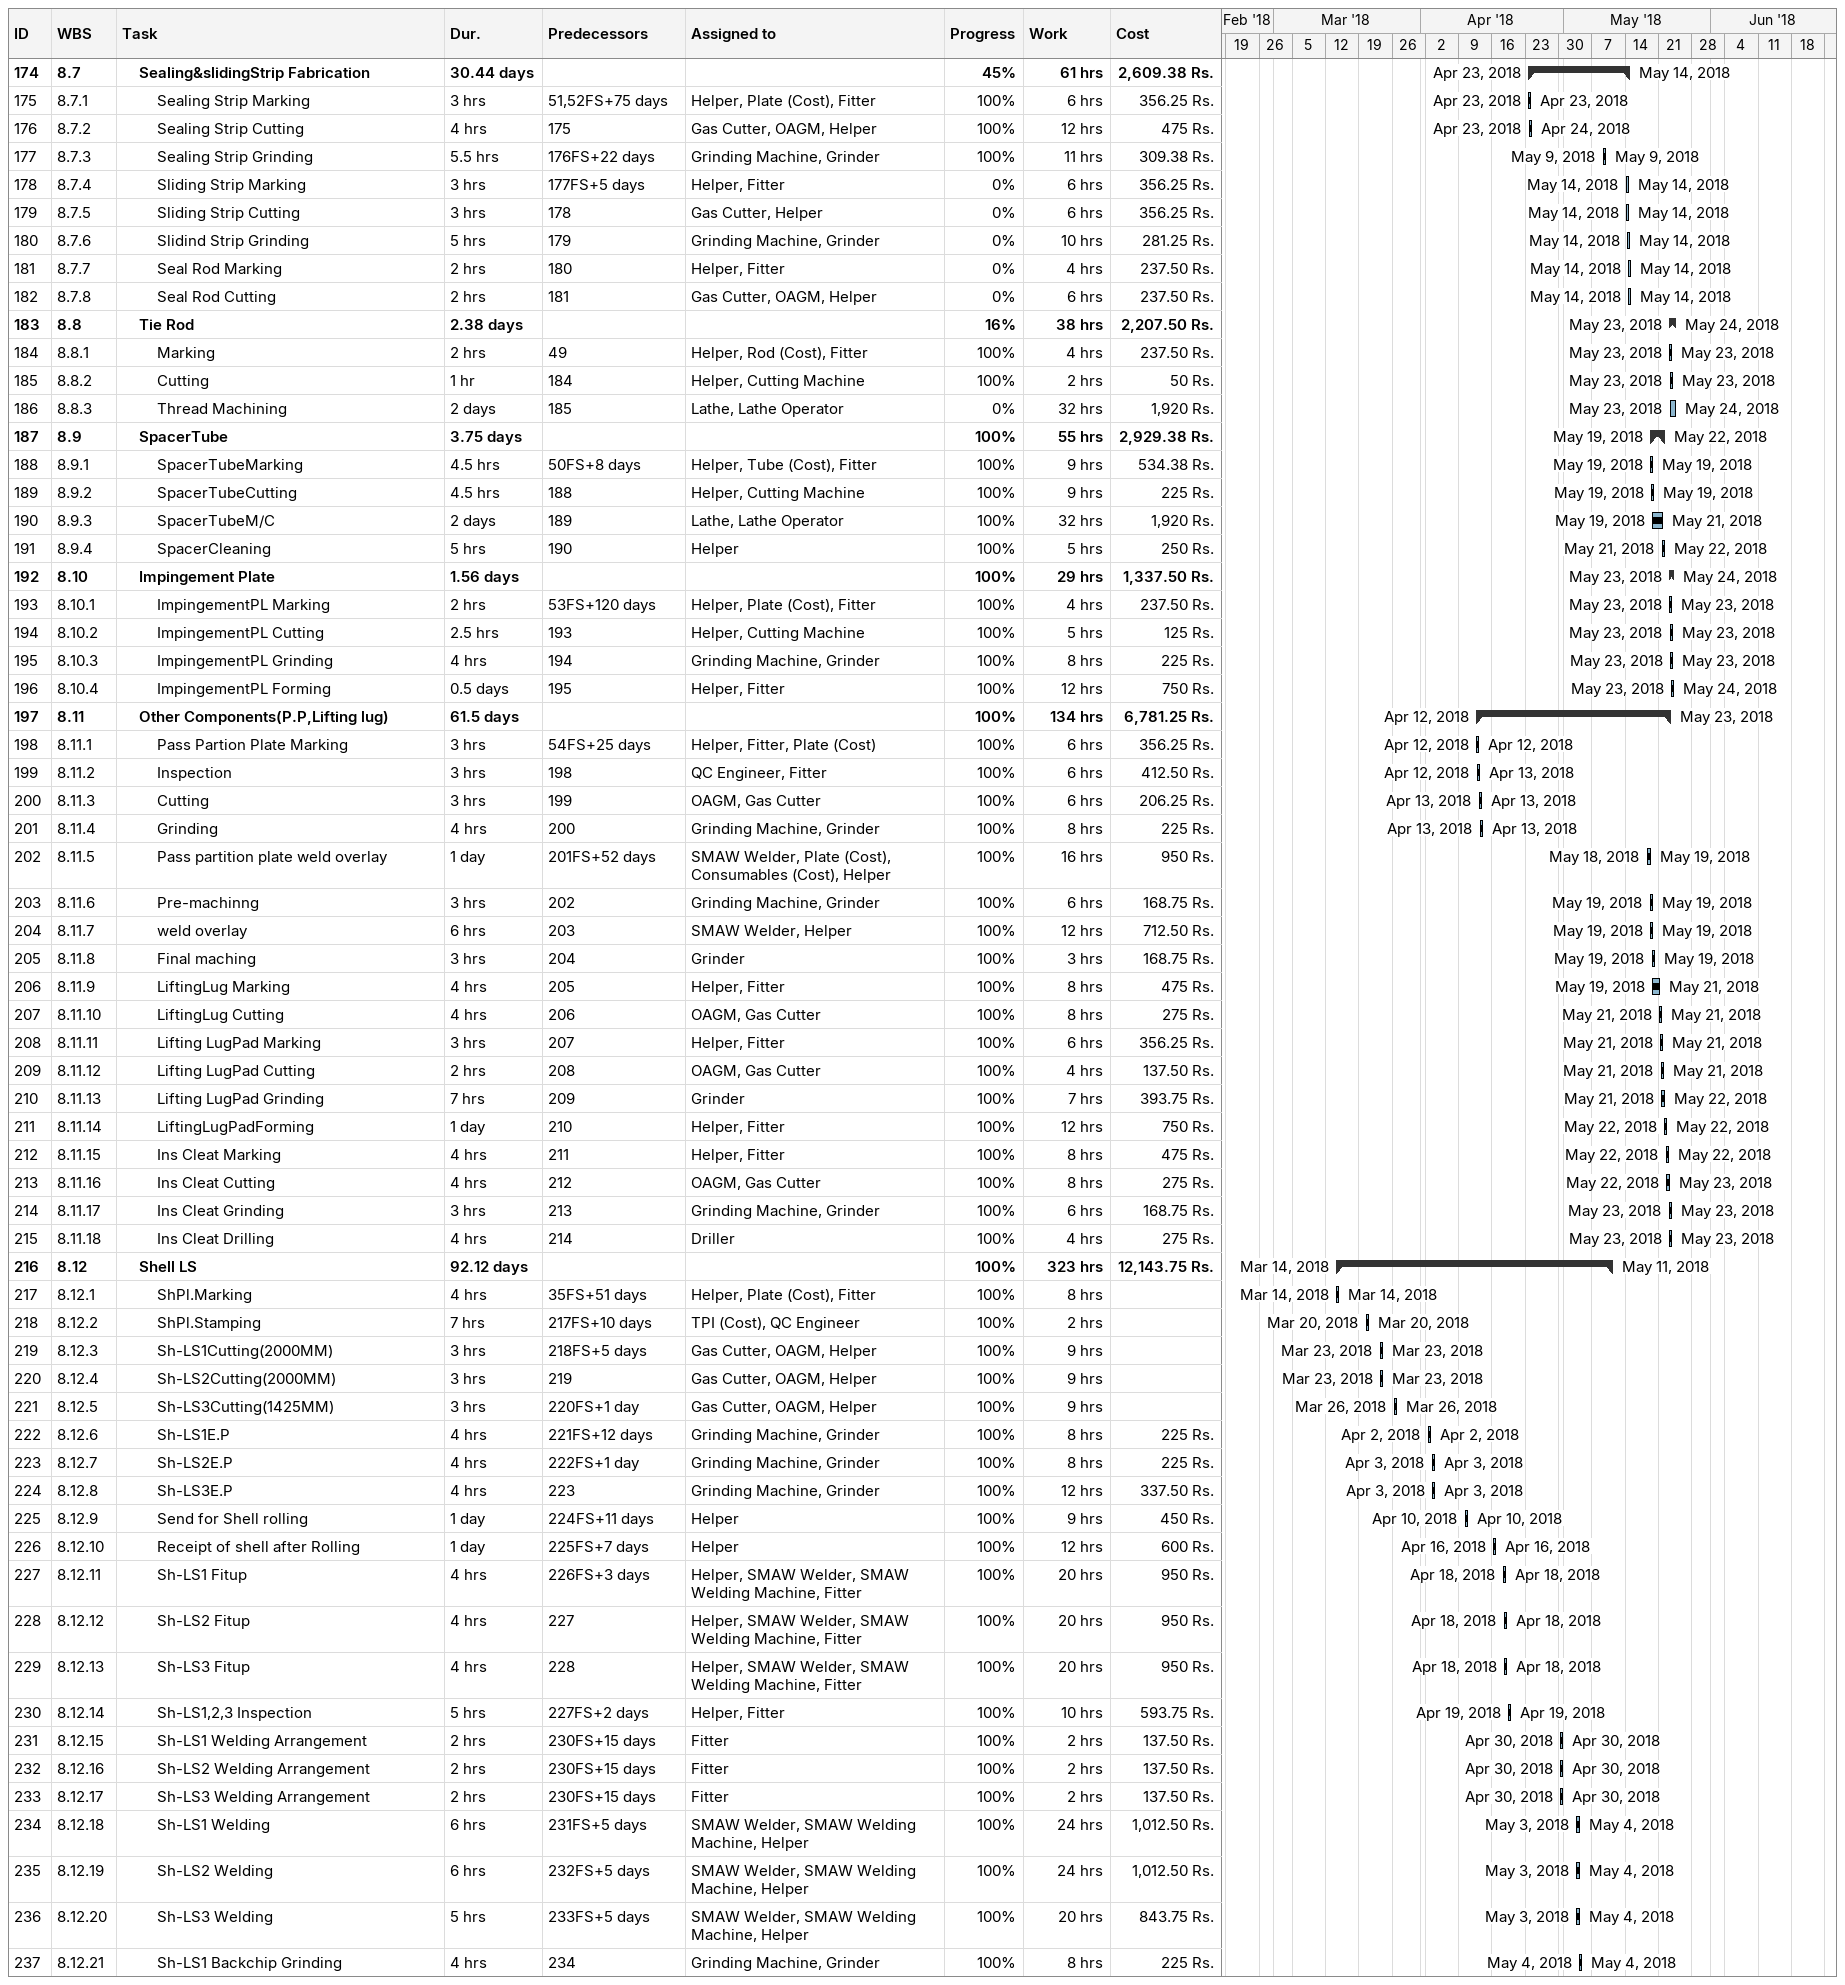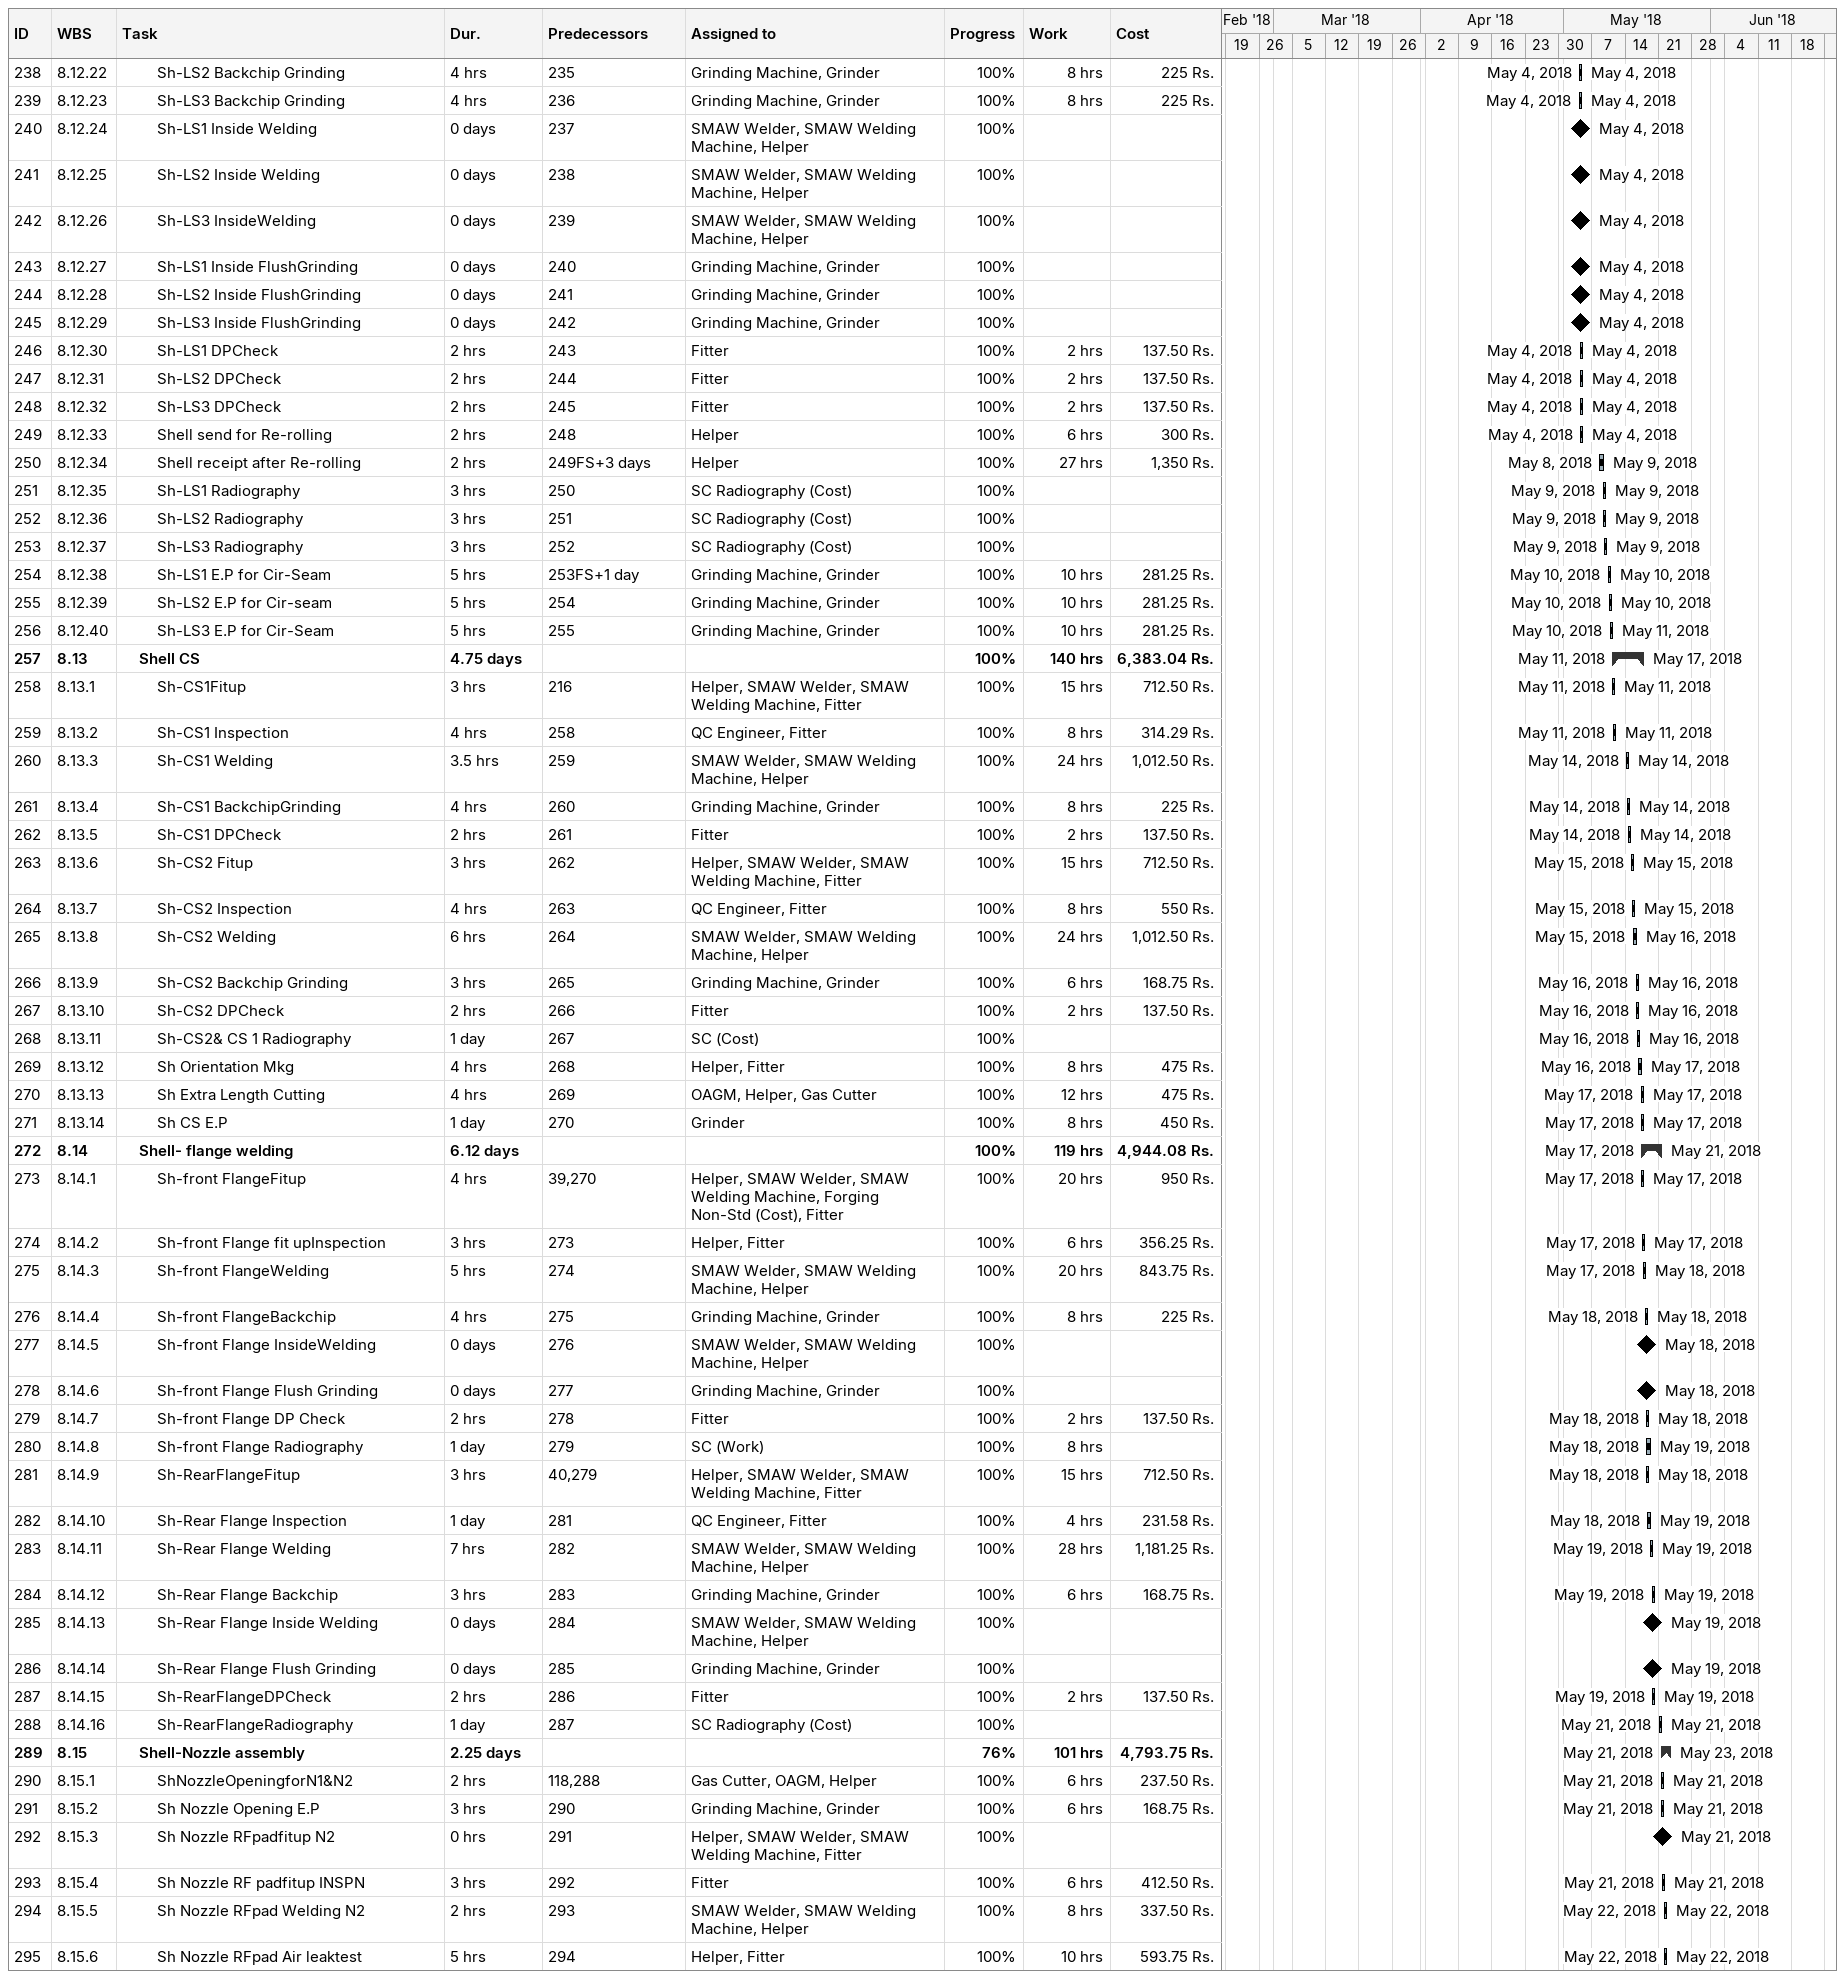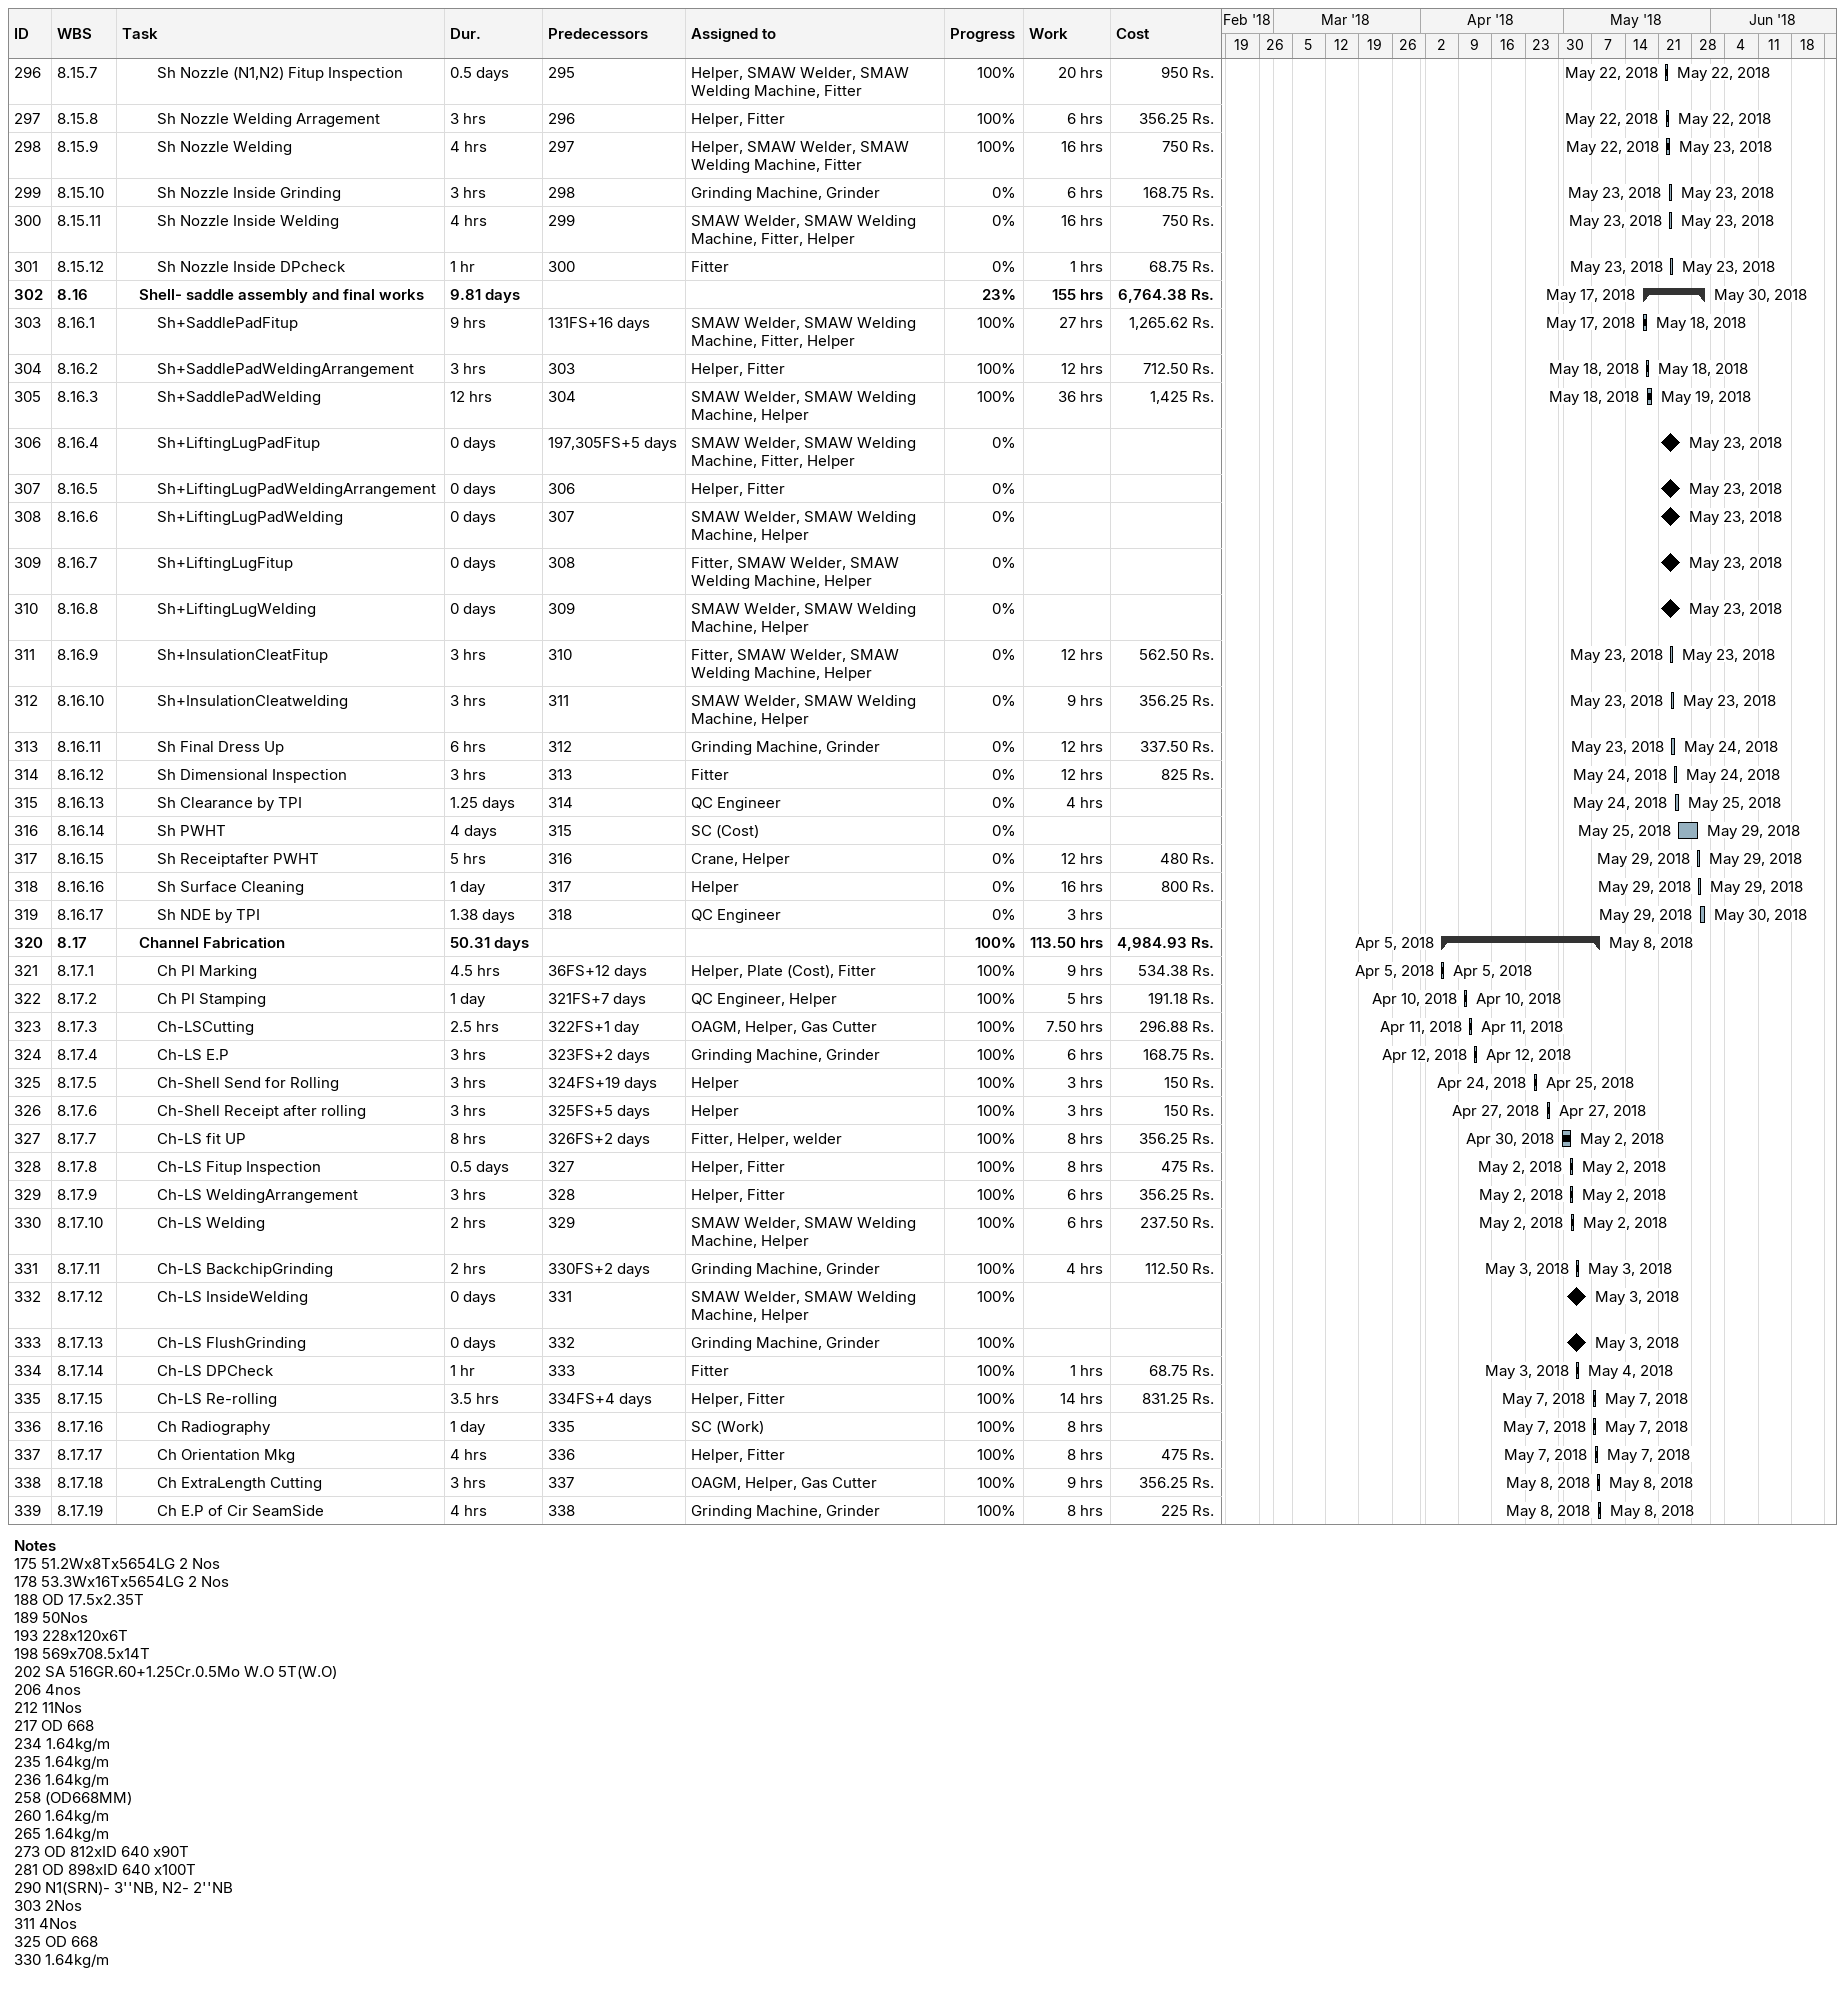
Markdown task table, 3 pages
| ID | WBS | Task | Duration | Start | Finish | Predecessors | Resources | % complete | Work (h) | Cost (Rs.) |
|---|---|---|---|---|---|---|---|---|---|---|
| 174 | 8.7 | **Sealing&slidingStrip Fabrication** | 30.44d | 2018-04-23 | 2018-05-14 |  |  | 45 | 61 | 2609.38 |
| 175 | 8.7.1 | Sealing Strip Marking | 3h | 2018-04-23 | 2018-04-23 | 51, 52FS+75d | Helper, Plate (Cost), Fitter | 100 | 6 | 356.25 |
| 176 | 8.7.2 | Sealing Strip Cutting | 4h | 2018-04-23 | 2018-04-24 | 175 | Gas Cutter, OAGM, Helper | 100 | 12 | 475 |
| 177 | 8.7.3 | Sealing Strip Grinding | 5.5h | 2018-05-09 | 2018-05-09 | 176FS+22d | Grinding Machine, Grinder | 100 | 11 | 309.38 |
| 178 | 8.7.4 | Sliding Strip Marking | 3h | 2018-05-14 | 2018-05-14 | 177FS+5d | Helper, Fitter | 0 | 6 | 356.25 |
| 179 | 8.7.5 | Sliding Strip Cutting | 3h | 2018-05-14 | 2018-05-14 | 178 | Gas Cutter, Helper | 0 | 6 | 356.25 |
| 180 | 8.7.6 | Slidind Strip Grinding | 5h | 2018-05-14 | 2018-05-14 | 179 | Grinding Machine, Grinder | 0 | 10 | 281.25 |
| 181 | 8.7.7 | Seal Rod Marking | 2h | 2018-05-14 | 2018-05-14 | 180 | Helper, Fitter | 0 | 4 | 237.50 |
| 182 | 8.7.8 | Seal Rod Cutting | 2h | 2018-05-14 | 2018-05-14 | 181 | Gas Cutter, OAGM, Helper | 0 | 6 | 237.50 |
| 183 | 8.8 | **Tie Rod** | 2.38d | 2018-05-23 | 2018-05-24 |  |  | 16 | 38 | 2207.50 |
| 184 | 8.8.1 | Marking | 2h | 2018-05-23 | 2018-05-23 | 49 | Helper, Rod (Cost), Fitter | 100 | 4 | 237.50 |
| 185 | 8.8.2 | Cutting | 1h | 2018-05-23 | 2018-05-23 | 184 | Helper, Cutting Machine | 100 | 2 | 50 |
| 186 | 8.8.3 | Thread Machining | 2d | 2018-05-23 | 2018-05-24 | 185 | Lathe, Lathe Operator | 0 | 32 | 1920 |
| 187 | 8.9 | **SpacerTube** | 3.75d | 2018-05-19 | 2018-05-22 |  |  | 100 | 55 | 2929.38 |
| 188 | 8.9.1 | SpacerTubeMarking | 4.5h | 2018-05-19 | 2018-05-19 | 50FS+8d | Helper, Tube (Cost), Fitter | 100 | 9 | 534.38 |
| 189 | 8.9.2 | SpacerTubeCutting | 4.5h | 2018-05-19 | 2018-05-19 | 188 | Helper, Cutting Machine | 100 | 9 | 225 |
| 190 | 8.9.3 | SpacerTubeM/C | 2d | 2018-05-19 | 2018-05-21 | 189 | Lathe, Lathe Operator | 100 | 32 | 1920 |
| 191 | 8.9.4 | SpacerCleaning | 5h | 2018-05-21 | 2018-05-22 | 190 | Helper | 100 | 5 | 250 |
| 192 | 8.10 | **Impingement Plate** | 1.56d | 2018-05-23 | 2018-05-24 |  |  | 100 | 29 | 1337.50 |
| 193 | 8.10.1 | ImpingementPL Marking | 2h | 2018-05-23 | 2018-05-23 | 53FS+120d | Helper, Plate (Cost), Fitter | 100 | 4 | 237.50 |
| 194 | 8.10.2 | ImpingementPL Cutting | 2.5h | 2018-05-23 | 2018-05-23 | 193 | Helper, Cutting Machine | 100 | 5 | 125 |
| 195 | 8.10.3 | ImpingementPL Grinding | 4h | 2018-05-23 | 2018-05-23 | 194 | Grinding Machine, Grinder | 100 | 8 | 225 |
| 196 | 8.10.4 | ImpingementPL Forming | 0.5d | 2018-05-23 | 2018-05-24 | 195 | Helper, Fitter | 100 | 12 | 750 |
| 197 | 8.11 | **Other Components(P.P,Lifting lug)** | 61.5d | 2018-04-12 | 2018-05-23 |  |  | 100 | 134 | 6781.25 |
| 198 | 8.11.1 | Pass Partion Plate Marking | 3h | 2018-04-12 | 2018-04-12 | 54FS+25d | Helper, Fitter, Plate (Cost) | 100 | 6 | 356.25 |
| 199 | 8.11.2 | Inspection | 3h | 2018-04-12 | 2018-04-13 | 198 | QC Engineer, Fitter | 100 | 6 | 412.50 |
| 200 | 8.11.3 | Cutting | 3h | 2018-04-13 | 2018-04-13 | 199 | OAGM, Gas Cutter | 100 | 6 | 206.25 |
| 201 | 8.11.4 | Grinding | 4h | 2018-04-13 | 2018-04-13 | 200 | Grinding Machine, Grinder | 100 | 8 | 225 |
| 202 | 8.11.5 | Pass partition plate weld overlay | 1d | 2018-05-18 | 2018-05-19 | 201FS+52d | SMAW Welder, Plate (Cost), Consumables (Cost), Helper | 100 | 16 | 950 |
| 203 | 8.11.6 | Pre-machinng | 3h | 2018-05-19 | 2018-05-19 | 202 | Grinding Machine, Grinder | 100 | 6 | 168.75 |
| 204 | 8.11.7 | weld overlay | 6h | 2018-05-19 | 2018-05-19 | 203 | SMAW Welder, Helper | 100 | 12 | 712.50 |
| 205 | 8.11.8 | Final maching | 3h | 2018-05-19 | 2018-05-19 | 204 | Grinder | 100 | 3 | 168.75 |
| 206 | 8.11.9 | LiftingLug Marking | 4h | 2018-05-19 | 2018-05-21 | 205 | Helper, Fitter | 100 | 8 | 475 |
| 207 | 8.11.10 | LiftingLug Cutting | 4h | 2018-05-21 | 2018-05-21 | 206 | OAGM, Gas Cutter | 100 | 8 | 275 |
| 208 | 8.11.11 | Lifting LugPad Marking | 3h | 2018-05-21 | 2018-05-21 | 207 | Helper, Fitter | 100 | 6 | 356.25 |
| 209 | 8.11.12 | Lifting LugPad Cutting | 2h | 2018-05-21 | 2018-05-21 | 208 | OAGM, Gas Cutter | 100 | 4 | 137.50 |
| 210 | 8.11.13 | Lifting LugPad Grinding | 7h | 2018-05-21 | 2018-05-22 | 209 | Grinder | 100 | 7 | 393.75 |
| 211 | 8.11.14 | LiftingLugPadForming | 1d | 2018-05-22 | 2018-05-22 | 210 | Helper, Fitter | 100 | 12 | 750 |
| 212 | 8.11.15 | Ins Cleat Marking | 4h | 2018-05-22 | 2018-05-22 | 211 | Helper, Fitter | 100 | 8 | 475 |
| 213 | 8.11.16 | Ins Cleat Cutting | 4h | 2018-05-22 | 2018-05-23 | 212 | OAGM, Gas Cutter | 100 | 8 | 275 |
| 214 | 8.11.17 | Ins Cleat Grinding | 3h | 2018-05-23 | 2018-05-23 | 213 | Grinding Machine, Grinder | 100 | 6 | 168.75 |
| 215 | 8.11.18 | Ins Cleat Drilling | 4h | 2018-05-23 | 2018-05-23 | 214 | Driller | 100 | 4 | 275 |
| 216 | 8.12 | **Shell LS** | 92.12d | 2018-03-14 | 2018-05-11 |  |  | 100 | 323 | 12143.75 |
| 217 | 8.12.1 | ShPl.Marking | 4h | 2018-03-14 | 2018-03-14 | 35FS+51d | Helper, Plate (Cost), Fitter | 100 | 8 |  |
| 218 | 8.12.2 | ShPl.Stamping | 7h | 2018-03-20 | 2018-03-20 | 217FS+10d | TPI (Cost), QC Engineer | 100 | 2 |  |
| 219 | 8.12.3 | Sh-LS1Cutting(2000MM) | 3h | 2018-03-23 | 2018-03-23 | 218FS+5d | Gas Cutter, OAGM, Helper | 100 | 9 |  |
| 220 | 8.12.4 | Sh-LS2Cutting(2000MM) | 3h | 2018-03-23 | 2018-03-23 | 219 | Gas Cutter, OAGM, Helper | 100 | 9 |  |
| 221 | 8.12.5 | Sh-LS3Cutting(1425MM) | 3h | 2018-03-26 | 2018-03-26 | 220FS+1d | Gas Cutter, OAGM, Helper | 100 | 9 |  |
| 222 | 8.12.6 | Sh-LS1E.P | 4h | 2018-04-02 | 2018-04-02 | 221FS+12d | Grinding Machine, Grinder | 100 | 8 | 225 |
| 223 | 8.12.7 | Sh-LS2E.P | 4h | 2018-04-03 | 2018-04-03 | 222FS+1d | Grinding Machine, Grinder | 100 | 8 | 225 |
| 224 | 8.12.8 | Sh-LS3E.P | 4h | 2018-04-03 | 2018-04-03 | 223 | Grinding Machine, Grinder | 100 | 12 | 337.50 |
| 225 | 8.12.9 | Send for Shell rolling | 1d | 2018-04-10 | 2018-04-10 | 224FS+11d | Helper | 100 | 9 | 450 |
| 226 | 8.12.10 | Receipt of shell after Rolling | 1d | 2018-04-16 | 2018-04-16 | 225FS+7d | Helper | 100 | 12 | 600 |
| 227 | 8.12.11 | Sh-LS1 Fitup | 4h | 2018-04-18 | 2018-04-18 | 226FS+3d | Helper, SMAW Welder, SMAW Welding Machine, Fitter | 100 | 20 | 950 |
| 228 | 8.12.12 | Sh-LS2 Fitup | 4h | 2018-04-18 | 2018-04-18 | 227 | Helper, SMAW Welder, SMAW Welding Machine, Fitter | 100 | 20 | 950 |
| 229 | 8.12.13 | Sh-LS3 Fitup | 4h | 2018-04-18 | 2018-04-18 | 228 | Helper, SMAW Welder, SMAW Welding Machine, Fitter | 100 | 20 | 950 |
| 230 | 8.12.14 | Sh-LS1,2,3 Inspection | 5h | 2018-04-19 | 2018-04-19 | 227FS+2d | Helper, Fitter | 100 | 10 | 593.75 |
| 231 | 8.12.15 | Sh-LS1 Welding Arrangement | 2h | 2018-04-30 | 2018-04-30 | 230FS+15d | Fitter | 100 | 2 | 137.50 |
| 232 | 8.12.16 | Sh-LS2 Welding Arrangement | 2h | 2018-04-30 | 2018-04-30 | 230FS+15d | Fitter | 100 | 2 | 137.50 |
| 233 | 8.12.17 | Sh-LS3 Welding Arrangement | 2h | 2018-04-30 | 2018-04-30 | 230FS+15d | Fitter | 100 | 2 | 137.50 |
| 234 | 8.12.18 | Sh-LS1 Welding | 6h | 2018-05-03 | 2018-05-04 | 231FS+5d | SMAW Welder, SMAW Welding Machine, Helper | 100 | 24 | 1012.50 |
| 235 | 8.12.19 | Sh-LS2 Welding | 6h | 2018-05-03 | 2018-05-04 | 232FS+5d | SMAW Welder, SMAW Welding Machine, Helper | 100 | 24 | 1012.50 |
| 236 | 8.12.20 | Sh-LS3 Welding | 5h | 2018-05-03 | 2018-05-04 | 233FS+5d | SMAW Welder, SMAW Welding Machine, Helper | 100 | 20 | 843.75 |
| 237 | 8.12.21 | Sh-LS1 Backchip Grinding | 4h | 2018-05-04 | 2018-05-04 | 234 | Grinding Machine, Grinder | 100 | 8 | 225 |
| 238 | 8.12.22 | Sh-LS2 Backchip Grinding | 4h | 2018-05-04 | 2018-05-04 | 235 | Grinding Machine, Grinder | 100 | 8 | 225 |
| 239 | 8.12.23 | Sh-LS3 Backchip Grinding | 4h | 2018-05-04 | 2018-05-04 | 236 | Grinding Machine, Grinder | 100 | 8 | 225 |
| 240 | 8.12.24 | Sh-LS1 Inside Welding | 0d | 2018-05-04 | 2018-05-04 | 237 | SMAW Welder, SMAW Welding Machine, Helper | 100 |  |  |
| 241 | 8.12.25 | Sh-LS2 Inside Welding | 0d | 2018-05-04 | 2018-05-04 | 238 | SMAW Welder, SMAW Welding Machine, Helper | 100 |  |  |
| 242 | 8.12.26 | Sh-LS3 InsideWelding | 0d | 2018-05-04 | 2018-05-04 | 239 | SMAW Welder, SMAW Welding Machine, Helper | 100 |  |  |
| 243 | 8.12.27 | Sh-LS1 Inside FlushGrinding | 0d | 2018-05-04 | 2018-05-04 | 240 | Grinding Machine, Grinder | 100 |  |  |
| 244 | 8.12.28 | Sh-LS2 Inside FlushGrinding | 0d | 2018-05-04 | 2018-05-04 | 241 | Grinding Machine, Grinder | 100 |  |  |
| 245 | 8.12.29 | Sh-LS3 Inside FlushGrinding | 0d | 2018-05-04 | 2018-05-04 | 242 | Grinding Machine, Grinder | 100 |  |  |
| 246 | 8.12.30 | Sh-LS1 DPCheck | 2h | 2018-05-04 | 2018-05-04 | 243 | Fitter | 100 | 2 | 137.50 |
| 247 | 8.12.31 | Sh-LS2 DPCheck | 2h | 2018-05-04 | 2018-05-04 | 244 | Fitter | 100 | 2 | 137.50 |
| 248 | 8.12.32 | Sh-LS3 DPCheck | 2h | 2018-05-04 | 2018-05-04 | 245 | Fitter | 100 | 2 | 137.50 |
| 249 | 8.12.33 | Shell send for Re-rolling | 2h | 2018-05-04 | 2018-05-04 | 248 | Helper | 100 | 6 | 300 |
| 250 | 8.12.34 | Shell receipt after Re-rolling | 2h | 2018-05-08 | 2018-05-09 | 249FS+3d | Helper | 100 | 27 | 1350 |
| 251 | 8.12.35 | Sh-LS1 Radiography | 3h | 2018-05-09 | 2018-05-09 | 250 | SC Radiography (Cost) | 100 |  |  |
| 252 | 8.12.36 | Sh-LS2 Radiography | 3h | 2018-05-09 | 2018-05-09 | 251 | SC Radiography (Cost) | 100 |  |  |
| 253 | 8.12.37 | Sh-LS3 Radiography | 3h | 2018-05-09 | 2018-05-09 | 252 | SC Radiography (Cost) | 100 |  |  |
| 254 | 8.12.38 | Sh-LS1 E.P for Cir-Seam | 5h | 2018-05-10 | 2018-05-10 | 253FS+1d | Grinding Machine, Grinder | 100 | 10 | 281.25 |
| 255 | 8.12.39 | Sh-LS2 E.P for Cir-seam | 5h | 2018-05-10 | 2018-05-10 | 254 | Grinding Machine, Grinder | 100 | 10 | 281.25 |
| 256 | 8.12.40 | Sh-LS3 E.P for Cir-Seam | 5h | 2018-05-10 | 2018-05-11 | 255 | Grinding Machine, Grinder | 100 | 10 | 281.25 |
| 257 | 8.13 | **Shell CS** | 4.75d | 2018-05-11 | 2018-05-17 |  |  | 100 | 140 | 6383.04 |
| 258 | 8.13.1 | Sh-CS1Fitup | 3h | 2018-05-11 | 2018-05-11 | 216 | Helper, SMAW Welder, SMAW Welding Machine, Fitter | 100 | 15 | 712.50 |
| 259 | 8.13.2 | Sh-CS1 Inspection | 4h | 2018-05-11 | 2018-05-11 | 258 | QC Engineer, Fitter | 100 | 8 | 314.29 |
| 260 | 8.13.3 | Sh-CS1 Welding | 3.5h | 2018-05-14 | 2018-05-14 | 259 | SMAW Welder, SMAW Welding Machine, Helper | 100 | 24 | 1012.50 |
| 261 | 8.13.4 | Sh-CS1 BackchipGrinding | 4h | 2018-05-14 | 2018-05-14 | 260 | Grinding Machine, Grinder | 100 | 8 | 225 |
| 262 | 8.13.5 | Sh-CS1 DPCheck | 2h | 2018-05-14 | 2018-05-14 | 261 | Fitter | 100 | 2 | 137.50 |
| 263 | 8.13.6 | Sh-CS2 Fitup | 3h | 2018-05-15 | 2018-05-15 | 262 | Helper, SMAW Welder, SMAW Welding Machine, Fitter | 100 | 15 | 712.50 |
| 264 | 8.13.7 | Sh-CS2 Inspection | 4h | 2018-05-15 | 2018-05-15 | 263 | QC Engineer, Fitter | 100 | 8 | 550 |
| 265 | 8.13.8 | Sh-CS2 Welding | 6h | 2018-05-15 | 2018-05-16 | 264 | SMAW Welder, SMAW Welding Machine, Helper | 100 | 24 | 1012.50 |
| 266 | 8.13.9 | Sh-CS2 Backchip Grinding | 3h | 2018-05-16 | 2018-05-16 | 265 | Grinding Machine, Grinder | 100 | 6 | 168.75 |
| 267 | 8.13.10 | Sh-CS2 DPCheck | 2h | 2018-05-16 | 2018-05-16 | 266 | Fitter | 100 | 2 | 137.50 |
| 268 | 8.13.11 | Sh-CS2& CS 1 Radiography | 1d | 2018-05-16 | 2018-05-16 | 267 | SC (Cost) | 100 |  |  |
| 269 | 8.13.12 | Sh Orientation Mkg | 4h | 2018-05-16 | 2018-05-17 | 268 | Helper, Fitter | 100 | 8 | 475 |
| 270 | 8.13.13 | Sh Extra Length Cutting | 4h | 2018-05-17 | 2018-05-17 | 269 | OAGM, Helper, Gas Cutter | 100 | 12 | 475 |
| 271 | 8.13.14 | Sh CS E.P | 1d | 2018-05-17 | 2018-05-17 | 270 | Grinder | 100 | 8 | 450 |
| 272 | 8.14 | **Shell- flange welding** | 6.12d | 2018-05-17 | 2018-05-21 |  |  | 100 | 119 | 4944.08 |
| 273 | 8.14.1 | Sh-front FlangeFitup | 4h | 2018-05-17 | 2018-05-17 | 39, 270 | Helper, SMAW Welder, SMAW Welding Machine, Forging Non-Std (Cost), Fitter | 100 | 20 | 950 |
| 274 | 8.14.2 | Sh-front Flange fit upInspection | 3h | 2018-05-17 | 2018-05-17 | 273 | Helper, Fitter | 100 | 6 | 356.25 |
| 275 | 8.14.3 | Sh-front FlangeWelding | 5h | 2018-05-17 | 2018-05-18 | 274 | SMAW Welder, SMAW Welding Machine, Helper | 100 | 20 | 843.75 |
| 276 | 8.14.4 | Sh-front FlangeBackchip | 4h | 2018-05-18 | 2018-05-18 | 275 | Grinding Machine, Grinder | 100 | 8 | 225 |
| 277 | 8.14.5 | Sh-front Flange InsideWelding | 0d | 2018-05-18 | 2018-05-18 | 276 | SMAW Welder, SMAW Welding Machine, Helper | 100 |  |  |
| 278 | 8.14.6 | Sh-front Flange Flush Grinding | 0d | 2018-05-18 | 2018-05-18 | 277 | Grinding Machine, Grinder | 100 |  |  |
| 279 | 8.14.7 | Sh-front Flange DP Check | 2h | 2018-05-18 | 2018-05-18 | 278 | Fitter | 100 | 2 | 137.50 |
| 280 | 8.14.8 | Sh-front Flange Radiography | 1d | 2018-05-18 | 2018-05-19 | 279 | SC (Work) | 100 | 8 |  |
| 281 | 8.14.9 | Sh-RearFlangeFitup | 3h | 2018-05-18 | 2018-05-18 | 40, 279 | Helper, SMAW Welder, SMAW Welding Machine, Fitter | 100 | 15 | 712.50 |
| 282 | 8.14.10 | Sh-Rear Flange Inspection | 1d | 2018-05-18 | 2018-05-19 | 281 | QC Engineer, Fitter | 100 | 4 | 231.58 |
| 283 | 8.14.11 | Sh-Rear Flange Welding | 7h | 2018-05-19 | 2018-05-19 | 282 | SMAW Welder, SMAW Welding Machine, Helper | 100 | 28 | 1181.25 |
| 284 | 8.14.12 | Sh-Rear Flange Backchip | 3h | 2018-05-19 | 2018-05-19 | 283 | Grinding Machine, Grinder | 100 | 6 | 168.75 |
| 285 | 8.14.13 | Sh-Rear Flange Inside Welding | 0d | 2018-05-19 | 2018-05-19 | 284 | SMAW Welder, SMAW Welding Machine, Helper | 100 |  |  |
| 286 | 8.14.14 | Sh-Rear Flange Flush Grinding | 0d | 2018-05-19 | 2018-05-19 | 285 | Grinding Machine, Grinder | 100 |  |  |
| 287 | 8.14.15 | Sh-RearFlangeDPCheck | 2h | 2018-05-19 | 2018-05-19 | 286 | Fitter | 100 | 2 | 137.50 |
| 288 | 8.14.16 | Sh-RearFlangeRadiography | 1d | 2018-05-21 | 2018-05-21 | 287 | SC Radiography (Cost) | 100 |  |  |
| 289 | 8.15 | **Shell-Nozzle assembly** | 2.25d | 2018-05-21 | 2018-05-23 |  |  | 76 | 101 | 4793.75 |
| 290 | 8.15.1 | ShNozzleOpeningforN1&N2 | 2h | 2018-05-21 | 2018-05-21 | 118, 288 | Gas Cutter, OAGM, Helper | 100 | 6 | 237.50 |
| 291 | 8.15.2 | Sh Nozzle Opening E.P | 3h | 2018-05-21 | 2018-05-21 | 290 | Grinding Machine, Grinder | 100 | 6 | 168.75 |
| 292 | 8.15.3 | Sh Nozzle RFpadfitup N2 | 0h | 2018-05-21 | 2018-05-21 | 291 | Helper, SMAW Welder, SMAW Welding Machine, Fitter | 100 |  |  |
| 293 | 8.15.4 | Sh Nozzle RF padfitup INSPN | 3h | 2018-05-21 | 2018-05-21 | 292 | Fitter | 100 | 6 | 412.50 |
| 294 | 8.15.5 | Sh Nozzle RFpad Welding N2 | 2h | 2018-05-22 | 2018-05-22 | 293 | SMAW Welder, SMAW Welding Machine, Helper | 100 | 8 | 337.50 |
| 295 | 8.15.6 | Sh Nozzle RFpad Air leaktest | 5h | 2018-05-22 | 2018-05-22 | 294 | Helper, Fitter | 100 | 10 | 593.75 |
| 296 | 8.15.7 | Sh Nozzle (N1,N2) Fitup Inspection | 0.5d | 2018-05-22 | 2018-05-22 | 295 | Helper, SMAW Welder, SMAW Welding Machine, Fitter | 100 | 20 | 950 |
| 297 | 8.15.8 | Sh Nozzle Welding Arragement | 3h | 2018-05-22 | 2018-05-22 | 296 | Helper, Fitter | 100 | 6 | 356.25 |
| 298 | 8.15.9 | Sh Nozzle Welding | 4h | 2018-05-22 | 2018-05-23 | 297 | Helper, SMAW Welder, SMAW Welding Machine, Fitter | 100 | 16 | 750 |
| 299 | 8.15.10 | Sh Nozzle Inside Grinding | 3h | 2018-05-23 | 2018-05-23 | 298 | Grinding Machine, Grinder | 0 | 6 | 168.75 |
| 300 | 8.15.11 | Sh Nozzle Inside Welding | 4h | 2018-05-23 | 2018-05-23 | 299 | SMAW Welder, SMAW Welding Machine, Fitter, Helper | 0 | 16 | 750 |
| 301 | 8.15.12 | Sh Nozzle Inside DPcheck | 1h | 2018-05-23 | 2018-05-23 | 300 | Fitter | 0 | 1 | 68.75 |
| 302 | 8.16 | **Shell- saddle assembly and final works** | 9.81d | 2018-05-17 | 2018-05-30 |  |  | 23 | 155 | 6764.38 |
| 303 | 8.16.1 | Sh+SaddlePadFitup | 9h | 2018-05-17 | 2018-05-18 | 131FS+16d | SMAW Welder, SMAW Welding Machine, Fitter, Helper | 100 | 27 | 1265.62 |
| 304 | 8.16.2 | Sh+SaddlePadWeldingArrangement | 3h | 2018-05-18 | 2018-05-18 | 303 | Helper, Fitter | 100 | 12 | 712.50 |
| 305 | 8.16.3 | Sh+SaddlePadWelding | 12h | 2018-05-18 | 2018-05-19 | 304 | SMAW Welder, SMAW Welding Machine, Helper | 100 | 36 | 1425 |
| 306 | 8.16.4 | Sh+LiftingLugPadFitup | 0d | 2018-05-23 | 2018-05-23 | 197, 305FS+5d | SMAW Welder, SMAW Welding Machine, Fitter, Helper | 0 |  |  |
| 307 | 8.16.5 | Sh+LiftingLugPadWeldingArrangement | 0d | 2018-05-23 | 2018-05-23 | 306 | Helper, Fitter | 0 |  |  |
| 308 | 8.16.6 | Sh+LiftingLugPadWelding | 0d | 2018-05-23 | 2018-05-23 | 307 | SMAW Welder, SMAW Welding Machine, Helper | 0 |  |  |
| 309 | 8.16.7 | Sh+LiftingLugFitup | 0d | 2018-05-23 | 2018-05-23 | 308 | Fitter, SMAW Welder, SMAW Welding Machine, Helper | 0 |  |  |
| 310 | 8.16.8 | Sh+LiftingLugWelding | 0d | 2018-05-23 | 2018-05-23 | 309 | SMAW Welder, SMAW Welding Machine, Helper | 0 |  |  |
| 311 | 8.16.9 | Sh+InsulationCleatFitup | 3h | 2018-05-23 | 2018-05-23 | 310 | Fitter, SMAW Welder, SMAW Welding Machine, Helper | 0 | 12 | 562.50 |
| 312 | 8.16.10 | Sh+InsulationCleatwelding | 3h | 2018-05-23 | 2018-05-23 | 311 | SMAW Welder, SMAW Welding Machine, Helper | 0 | 9 | 356.25 |
| 313 | 8.16.11 | Sh Final Dress Up | 6h | 2018-05-23 | 2018-05-24 | 312 | Grinding Machine, Grinder | 0 | 12 | 337.50 |
| 314 | 8.16.12 | Sh Dimensional Inspection | 3h | 2018-05-24 | 2018-05-24 | 313 | Fitter | 0 | 12 | 825 |
| 315 | 8.16.13 | Sh Clearance by TPI | 1.25d | 2018-05-24 | 2018-05-25 | 314 | QC Engineer | 0 | 4 |  |
| 316 | 8.16.14 | Sh PWHT | 4d | 2018-05-25 | 2018-05-29 | 315 | SC (Cost) | 0 |  |  |
| 317 | 8.16.15 | Sh Receiptafter PWHT | 5h | 2018-05-29 | 2018-05-29 | 316 | Crane, Helper | 0 | 12 | 480 |
| 318 | 8.16.16 | Sh Surface Cleaning | 1d | 2018-05-29 | 2018-05-29 | 317 | Helper | 0 | 16 | 800 |
| 319 | 8.16.17 | Sh NDE by TPI | 1.38d | 2018-05-29 | 2018-05-30 | 318 | QC Engineer | 0 | 3 |  |
| 320 | 8.17 | **Channel Fabrication** | 50.31d | 2018-04-05 | 2018-05-08 |  |  | 100 | 113.50 | 4984.93 |
| 321 | 8.17.1 | Ch Pl Marking | 4.5h | 2018-04-05 | 2018-04-05 | 36FS+12d | Helper, Plate (Cost), Fitter | 100 | 9 | 534.38 |
| 322 | 8.17.2 | Ch Pl Stamping | 1d | 2018-04-10 | 2018-04-10 | 321FS+7d | QC Engineer, Helper | 100 | 5 | 191.18 |
| 323 | 8.17.3 | Ch-LSCutting | 2.5h | 2018-04-11 | 2018-04-11 | 322FS+1d | OAGM, Helper, Gas Cutter | 100 | 7.50 | 296.88 |
| 324 | 8.17.4 | Ch-LS E.P | 3h | 2018-04-12 | 2018-04-12 | 323FS+2d | Grinding Machine, Grinder | 100 | 6 | 168.75 |
| 325 | 8.17.5 | Ch-Shell Send for Rolling | 3h | 2018-04-24 | 2018-04-25 | 324FS+19d | Helper | 100 | 3 | 150 |
| 326 | 8.17.6 | Ch-Shell Receipt after rolling | 3h | 2018-04-27 | 2018-04-27 | 325FS+5d | Helper | 100 | 3 | 150 |
| 327 | 8.17.7 | Ch-LS fit UP | 8h | 2018-04-30 | 2018-05-02 | 326FS+2d | Fitter, Helper, welder | 100 | 8 | 356.25 |
| 328 | 8.17.8 | Ch-LS Fitup Inspection | 0.5d | 2018-05-02 | 2018-05-02 | 327 | Helper, Fitter | 100 | 8 | 475 |
| 329 | 8.17.9 | Ch-LS WeldingArrangement | 3h | 2018-05-02 | 2018-05-02 | 328 | Helper, Fitter | 100 | 6 | 356.25 |
| 330 | 8.17.10 | Ch-LS Welding | 2h | 2018-05-02 | 2018-05-02 | 329 | SMAW Welder, SMAW Welding Machine, Helper | 100 | 6 | 237.50 |
| 331 | 8.17.11 | Ch-LS BackchipGrinding | 2h | 2018-05-03 | 2018-05-03 | 330FS+2d | Grinding Machine, Grinder | 100 | 4 | 112.50 |
| 332 | 8.17.12 | Ch-LS InsideWelding | 0d | 2018-05-03 | 2018-05-03 | 331 | SMAW Welder, SMAW Welding Machine, Helper | 100 |  |  |
| 333 | 8.17.13 | Ch-LS FlushGrinding | 0d | 2018-05-03 | 2018-05-03 | 332 | Grinding Machine, Grinder | 100 |  |  |
| 334 | 8.17.14 | Ch-LS DPCheck | 1h | 2018-05-03 | 2018-05-04 | 333 | Fitter | 100 | 1 | 68.75 |
| 335 | 8.17.15 | Ch-LS Re-rolling | 3.5h | 2018-05-07 | 2018-05-07 | 334FS+4d | Helper, Fitter | 100 | 14 | 831.25 |
| 336 | 8.17.16 | Ch Radiography | 1d | 2018-05-07 | 2018-05-07 | 335 | SC (Work) | 100 | 8 |  |
| 337 | 8.17.17 | Ch Orientation Mkg | 4h | 2018-05-07 | 2018-05-07 | 336 | Helper, Fitter | 100 | 8 | 475 |
| 338 | 8.17.18 | Ch ExtraLength Cutting | 3h | 2018-05-08 | 2018-05-08 | 337 | OAGM, Helper, Gas Cutter | 100 | 9 | 356.25 |
| 339 | 8.17.19 | Ch E.P of Cir SeamSide | 4h | 2018-05-08 | 2018-05-08 | 338 | Grinding Machine, Grinder | 100 | 8 | 225 |

Notes
- 175: 51.2Wx8Tx5654LG 2 Nos
- 178: 53.3Wx16Tx5654LG 2 Nos
- 188: OD 17.5x2.35T
- 189: 50Nos
- 193: 228x120x6T
- 198: 569x708.5x14T
- 202: SA 516GR.60+1.25Cr.0.5Mo W.O 5T(W.O)
- 206: 4nos
- 212: 11Nos
- 217: OD 668
- 234: 1.64kg/m
- 235: 1.64kg/m
- 236: 1.64kg/m
- 258: (OD668MM)
- 260: 1.64kg/m
- 265: 1.64kg/m
- 273: OD 812xID 640 x90T
- 281: OD 898xID 640 x100T
- 290: N1(SRN)- 3''NB, N2- 2''NB
- 303: 2Nos
- 311: 4Nos
- 325: OD 668
- 330: 1.64kg/m
